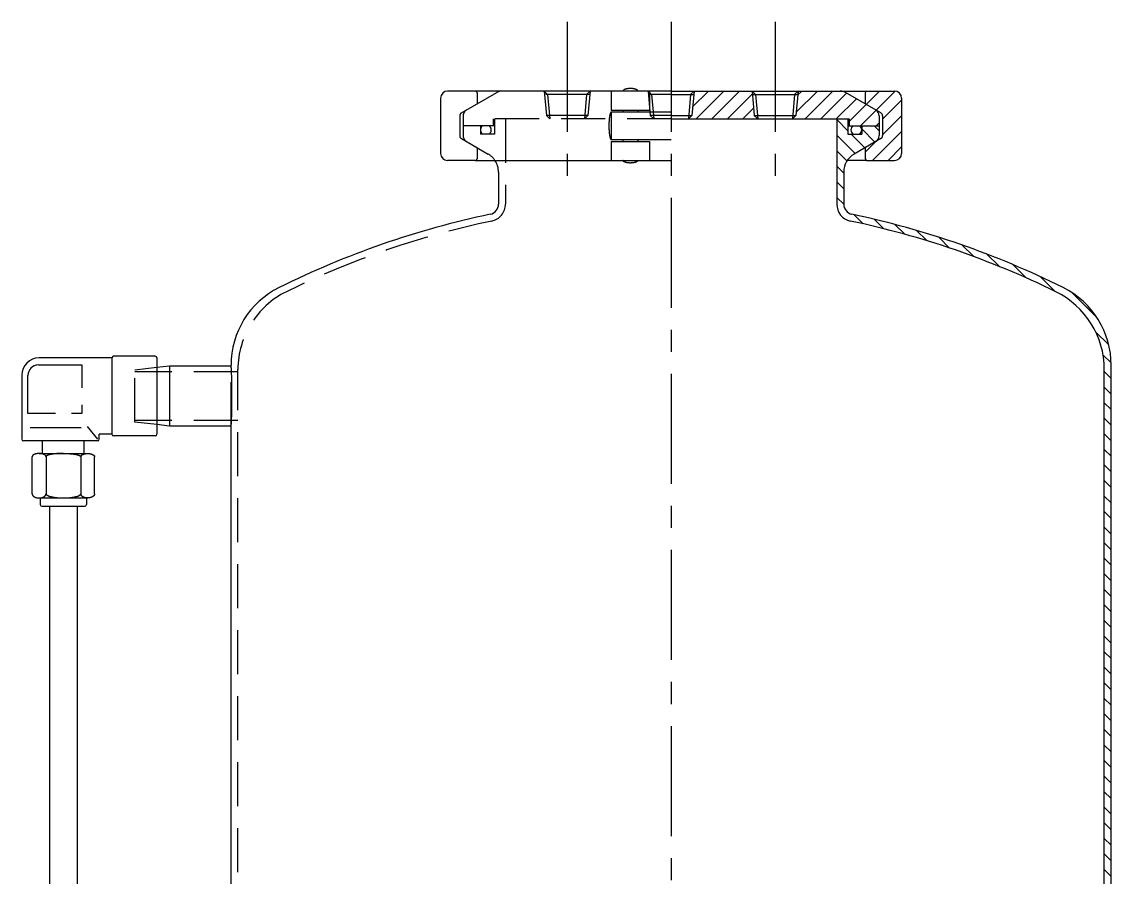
# Model space of a CAD drawing. Extents: x -205 to 175, y -774 to 175.
# Drawn here: x -187.4 to 127, y -526.8 to -280 of the extents above; entities that cross this region are included whole.
import ezdxf

# ---------------------------------------------------------------- set-up
doc = ezdxf.new("R2010")
doc.units = 0
doc.linetypes.add('CENTER', pattern=[50.8, 31.75, -6.35, 6.35, -6.35])
doc.linetypes.add('DASHED', pattern=[19.05, 12.7, -6.35])
doc.layers.get('0').update_dxf_attribs({"linetype": 'CONTINUOUS'})
doc.layers.add('CENTER', color=1, linetype='CENTER')

# ---------------------------------------------------------------- blocks, each defined once
blk = doc.blocks.new('*X1')
at = {"color": 0, "linetype": 'CONTINUOUS'}
for p, q in [((51, -311.42), (47.8, -308.22)), ((58.78, -314.71), (55, -310.93)), ((60, -311.44), (58.56, -310)), ((53.08, -317.99), (47.8, -312.71)), ((55.93, -316.35), (51.98, -312.4)), ((50.74, -320.14), (47.8, -317.2)), ((49.8, -323.69), (47.8, -321.69)), ((49.8, -328.18), (47.8, -326.18)), ((49.8, -332.67), (47.8, -330.67)), ((55.42, -338.29), (52.8, -335.67)), ((61.31, -339.69), (58.59, -336.97)), ((67.41, -341.3), (64.58, -338.47)), ((73.75, -343.15), (70.78, -340.18)), ((80.37, -345.28), (77.24, -342.15)), ((87.31, -347.73), (83.99, -344.41)), ((94.63, -350.56), (91.08, -347.01)), ((102.44, -353.88), (98.6, -350.04)), ((110.87, -357.82), (106.64, -353.59)), ((122.87, -365.33), (115.76, -358.22)), ((126.31, -373.26), (122.51, -369.46)), ((126.99, -378.43), (124.63, -376.07)), ((127, -382.93), (125, -380.93)), ((127, -387.42), (125, -385.42)), ((127, -391.91), (125, -389.91)), ((127, -396.4), (125, -394.4)), ((127, -400.89), (125, -398.89)), ((127, -405.38), (125, -403.38)), ((127, -409.87), (125, -407.87)), ((127, -414.36), (125, -412.36)), ((127, -418.85), (125, -416.85)), ((127, -423.34), (125, -421.34)), ((127, -427.83), (125, -425.83)), ((127, -432.32), (125, -430.32)), ((127, -436.81), (125, -434.81)), ((127, -441.3), (125, -439.3)), ((127, -445.79), (125, -443.79)), ((127, -450.28), (125, -448.28)), ((127, -454.77), (125, -452.77)), ((127, -459.26), (125, -457.26)), ((127, -463.75), (125, -461.75)), ((127, -468.24), (125, -466.24)), ((127, -472.73), (125, -470.73)), ((127, -477.22), (125, -475.22)), ((127, -481.71), (125, -479.71)), ((127, -486.2), (125, -484.2)), ((127, -490.69), (125, -488.69)), ((127, -495.18), (125, -493.18)), ((127, -499.67), (125, -497.67)), ((127, -504.16), (125, -502.16)), ((127, -508.65), (125, -506.65)), ((127, -513.14), (125, -511.14)), ((127, -517.63), (125, -515.63)), ((127, -522.12), (125, -520.12)), ((127, -526.61), (125, -524.61)), ((127, -531.1), (125, -529.1)), ((127, -535.59), (125, -533.59)), ((127, -540.08), (125, -538.08)), ((127, -544.57), (125, -542.57)), ((127, -549.06), (125, -547.06)), ((127, -553.55), (125, -551.55)), ((127, -558.04), (125, -556.04)), ((127, -562.53), (125, -560.53)), ((127, -567.02), (125, -565.02)), ((127, -571.51), (125, -569.51)), ((127, -576.01), (125, -574.01)), ((127, -580.5), (125, -578.5)), ((126.97, -584.96), (125, -582.98)), ((126.46, -588.94), (124.59, -587.07)), ((125.46, -592.43), (123.66, -590.63)), ((124.07, -595.53), (122.33, -593.79)), ((122.36, -598.3), (120.67, -596.62)), ((120.34, -600.78), (118.71, -599.14)), ((115.45, -604.87), (113.91, -603.33)), ((118.04, -602.97), (116.45, -601.38)), ((109.55, -607.95), (108.05, -606.45)), ((112.56, -606.47), (111.07, -604.97)), ((103.43, -610.8), (101.91, -609.29)), ((106.5, -609.39), (105, -607.88)), ((97.16, -613.52), (95.63, -611.99)), ((100.31, -612.18), (98.79, -610.65)), ((87.5, -617.33), (85.94, -615.77)), ((90.76, -616.1), (89.21, -614.54)), ((93.98, -614.83), (92.44, -613.28)), ((77.5, -620.79), (75.9, -619.2)), ((80.87, -619.68), (79.29, -618.09)), ((84.21, -618.52), (82.63, -616.95)), ((67.13, -623.9), (65.5, -622.27)), ((70.63, -622.9), (69.01, -621.29)), ((74.08, -621.87), (72.48, -620.26)), ((56.37, -626.61), (54.7, -624.94)), ((60, -625.75), (58.35, -624.1)), ((63.59, -624.85), (61.95, -623.2)), ((37.49, -630.18), (35.74, -628.43)), ((41.37, -629.57), (39.64, -627.84)), ((45.19, -628.9), (43.48, -627.19)), ((48.97, -628.19), (47.27, -626.49)), ((52.69, -627.42), (51.01, -625.74)), ((12.99, -632.62), (11.16, -630.79)), ((17.23, -632.37), (15.39, -630.53)), ((21.4, -632.05), (19.58, -630.23)), ((25.51, -631.67), (23.71, -629.87)), ((29.56, -631.23), (27.78, -629.45)), ((33.55, -630.73), (31.79, -628.97)), ((9.49, -633.61), (8.27, -632.39)), ((8.65, -637.26), (7, -635.61)), ((8.65, -641.75), (7, -640.1)), ((8.65, -646.24), (7, -644.59)), ((8.65, -650.73), (7, -649.08)), ((8.25, -654.82), (7, -653.57)), ((7.79, -658.85), (7, -658.06))]:
    blk.add_line(p, q, dxfattribs=at)
blk = doc.blocks.new('*X4')
at = {"color": 0, "linetype": 'CONTINUOUS'}
for p, q in [((6.22, -304.55), (10.77, -300)), ((7.26, -308), (15.26, -300)), ((11.75, -308), (19.75, -300)), ((16.24, -308), (23.45, -300.79)), ((36.08, -306.12), (42.2, -300)), ((36.52, -301.19), (37.71, -300)), ((38.69, -308), (46.69, -300)), ((43.18, -308), (50.6, -300.57)), ((56.3, -303.86), (60.16, -300)), ((59.14, -305.51), (64.64, -300.01)), ((20.73, -308), (23.81, -304.91)), ((47.67, -308), (53.45, -302.22)), ((51.35, -308.81), (56.3, -303.86)), ((61, -308.14), (66.5, -302.64)), ((54.65, -310), (59.14, -305.51)), ((61, -312.63), (66.5, -307.13)), ((59.14, -310), (60, -309.14)), ((58.12, -320), (66.5, -311.62)), ((56, -317.63), (59.12, -314.51)), ((62.61, -320), (66.5, -316.11))]:
    blk.add_line(p, q, dxfattribs=at)

msp = doc.modelspace()

# ---------------------------------------------------------------- linework, layer by layer
at = {"color": 7, "linetype": 'CONTINUOUS'}
for p, q in [((0, -300), (-64.5, -300)), ((-17.25, -300), (-17.25, -305.5)), ((-6.25, -300), (-6.25, -305.5)), ((0, -300), (64.5, -300)), ((0, -301), (6.54, -301)), ((5.63, -301), (5, -308)), ((6.63, -300), (5.63, -301)), ((6.63, -300), (6, -307)), ((23.37, -300), (24.37, -301)), ((23.37, -300), (24, -307)), ((23.46, -301), (36.54, -301)), ((24.37, -301), (25, -308)), ((35.63, -301), (35, -308)), ((36.63, -300), (35.63, -301)), ((36.63, -300), (36, -307)), ((60.5, -306.29), (50.3, -300.4)), ((56, -300.5), (56, -303.69)), ((-66.5, -302), (-66.5, -318)), ((66.5, -302), (66.5, -318)), ((-17.25, -305.5), (-6.25, -305.5)), ((-17.25, -306), (-17.25, -314)), ((-17.25, -306), (0, -306)), ((-13.89, -305.5), (-13.89, -306)), ((-9.61, -305.5), (-9.61, -306)), ((0, -307), (6, -307)), ((0, -308), (51.35, -308)), ((6, -307), (5, -308)), ((24, -307), (25, -308)), ((24, -307), (36, -307)), ((36, -307), (35, -308)), ((47.8, -308), (47.8, -332.6)), ((51, -308), (51, -312.4)), ((51.35, -308), (51.35, -310)), ((60, -307.15), (60, -312.85)), ((61, -307.15), (61, -312.85)), ((51, -310), (60, -310)), ((55, -310), (55, -312.4)), ((-17.25, -314), (0, -314)), ((-13.89, -314), (-13.89, -314.5)), ((-9.61, -314), (-9.61, -314.5)), ((51, -312.4), (55, -312.4)), ((60.5, -313.71), (52.8, -318.16)), ((-17.25, -314.5), (-17.25, -320)), ((-17.25, -314.5), (-6.25, -314.5)), ((-6.25, -314.5), (-6.25, -320)), ((56, -316.31), (56, -319.5)), ((-56.5, -320), (-64.5, -320)), ((-56.5, -320), (-50.82, -320)), ((-50.82, -320), (0, -320)), ((56.5, -320), (50.82, -320)), ((56.5, -320), (64.5, -320)), ((-49.8, -323.35), (-49.8, -332.6)), ((49.8, -323.35), (49.8, -332.6)), ((-161.37, -377), (-182.37, -377)), ((-161.37, -377), (-161.37, -399)), ((-148.87, -376.5), (-160.87, -376.5)), ((-148.37, -377), (-148.37, -399)), ((-182.6, -379.03), (-170.06, -379.03)), ((-170.06, -379.03), (-170.06, -385.6)), ((-144.72, -379.35), (-148.37, -379.77)), ((-144.72, -379.35), (-144.72, -396.65)), ((-127, -379.35), (-144.72, -379.35)), ((-127, -379.35), (-127, -379.09)), ((-127, -379.35), (-127, -379.09)), ((125, -553.6), (125, -380.33)), ((127, -553.6), (127, -379.09)), ((-187.37, -382), (-187.37, -400.46)), ((-185.6, -393.07), (-185.6, -382.03)), ((-170.06, -390.53), (-170.06, -393.07)), ((-177.68, -393.07), (-185.6, -393.07)), ((-170.06, -393.07), (-173.05, -393.07)), ((-184.92, -397.11), (-170.27, -397.11)), ((-168.47, -396.77), (-165.52, -400.46)), ((-165.02, -400.46), (-165.02, -399)), ((-161.37, -399), (-165.02, -399)), ((-144.72, -396.65), (-148.37, -396.23)), ((-127, -396.65), (-144.72, -396.65)), ((-127, -556.71), (-127, -396.65)), ((-165.52, -400.96), (-186.87, -400.96)), ((-181.39, -404.57), (-181.39, -400.96)), ((-169.36, -404.57), (-169.36, -400.96)), ((-148.87, -399.5), (-160.87, -399.5)), ((-184.37, -416.19), (-184.37, -405.5)), ((-182.38, -404.57), (-168.37, -404.57)), ((-180.38, -405.5), (-180.38, -416.48)), ((-170.37, -405.5), (-170.37, -416.48)), ((-166.37, -416.19), (-166.37, -405.5)), ((-182.38, -417.4), (-168.37, -417.4)), ((-182.04, -417.4), (-182.04, -419.3)), ((-168.71, -417.4), (-168.71, -419.3)), ((-181.54, -419.8), (-169.21, -419.8)), ((-179.37, -419.8), (-179.37, -646.2)), ((-171.37, -419.8), (-171.37, -646.2))]:
    msp.add_line(p, q, dxfattribs=at)
at = {"color": 3, "linetype": 'DASHED'}
for p, q in [((-60.5, -306.29), (-50.3, -300.4)), ((-56, -300.5), (-56, -303.69)), ((-36.63, -300), (-35.63, -301)), ((-36.63, -300), (-36, -307)), ((-23.46, -301), (-36.54, -301)), ((-35.63, -301), (-35, -308)), ((-24.37, -301), (-25, -308)), ((-23.37, -300), (-24.37, -301)), ((-23.37, -300), (-24, -307)), ((-6.63, -300), (-6, -307)), ((-6.63, -300), (-5.63, -301)), ((0, -301), (-6.54, -301)), ((-5.63, -301), (-5, -308)), ((-61, -307.15), (-61, -312.85)), ((-60, -307.15), (-60, -312.85)), ((-51.35, -308), (-51.35, -310)), ((0, -308), (-51.35, -308)), ((-51, -308), (-51, -312.4)), ((-47.8, -308), (-47.8, -332.6)), ((-36, -307), (-35, -308)), ((-24, -307), (-36, -307)), ((-24, -307), (-25, -308)), ((-6, -307), (-5, -308)), ((0, -307), (-6, -307)), ((-51, -310), (-60, -310)), ((-55, -310), (-55, -312.4)), ((-60.5, -313.71), (-52.8, -318.16)), ((-51, -312.4), (-55, -312.4)), ((-56, -316.31), (-56, -319.5)), ((-148.37, -379.77), (-154.72, -380.5)), ((-127, -396.65), (-127, -379.35)), ((-125, -582.56), (-125, -380.33)), ((-154.72, -395.5), (-154.72, -380.5)), ((-148.37, -381), (-154.72, -381)), ((-125, -381), (-148.37, -381)), ((-148.37, -395), (-154.72, -395)), ((-148.37, -396.23), (-154.72, -395.5)), ((-125, -395), (-148.37, -395))]:
    msp.add_line(p, q, dxfattribs=at)
at = {"color": 7, "linetype": 'CONTINUOUS'}
for points in [[(-9.61, -300, 0), (-9.61, -299.98, 0), (-9.61, -299.96, 0), (-9.62, -299.94, 0), (-9.62, -299.93, 0), (-9.63, -299.91, 0), (-9.64, -299.89, 0), (-9.64, -299.87, 0), (-9.65, -299.85, 0), (-9.66, -299.84, 0), (-9.68, -299.82, 0), (-9.69, -299.8, 0), (-9.7, -299.78, 0), (-9.72, -299.77, 0), (-9.74, -299.75, 0), (-9.76, -299.73, 0), (-9.78, -299.71, 0), (-9.8, -299.7, 0), (-9.82, -299.68, 0), (-9.84, -299.66, 0), (-9.86, -299.65, 0), (-9.89, -299.63, 0), (-9.92, -299.62, 0), (-9.94, -299.6, 0), (-9.97, -299.58, 0), (-10, -299.57, 0), (-10.03, -299.56, 0), (-10.06, -299.54, 0), (-10.1, -299.53, 0), (-10.13, -299.51, 0), (-10.17, -299.5, 0), (-10.2, -299.49, 0), (-10.24, -299.47, 0), (-10.28, -299.46, 0), (-10.31, -299.45, 0), (-10.35, -299.44, 0), (-10.39, -299.42, 0), (-10.43, -299.41, 0), (-10.48, -299.4, 0), (-10.52, -299.39, 0), (-10.56, -299.38, 0), (-10.61, -299.37, 0), (-10.65, -299.36, 0), (-10.7, -299.35, 0), (-10.74, -299.34, 0), (-10.79, -299.33, 0), (-10.84, -299.32, 0), (-10.88, -299.32, 0), (-10.93, -299.31, 0), (-10.98, -299.3, 0), (-11.03, -299.3, 0), (-11.08, -299.29, 0), (-11.13, -299.29, 0), (-11.18, -299.28, 0), (-11.23, -299.28, 0), (-11.28, -299.27, 0), (-11.33, -299.27, 0), (-11.38, -299.26, 0), (-11.44, -299.26, 0), (-11.49, -299.26, 0), (-11.54, -299.26, 0), (-11.59, -299.25, 0), (-11.65, -299.25, 0), (-11.7, -299.25, 0), (-11.75, -299.25, 0), (-11.8, -299.25, 0), (-11.85, -299.25, 0), (-11.91, -299.25, 0), (-11.96, -299.26, 0), (-12.01, -299.26, 0), (-12.06, -299.26, 0), (-12.12, -299.26, 0), (-12.17, -299.27, 0), (-12.22, -299.27, 0), (-12.27, -299.28, 0), (-12.32, -299.28, 0), (-12.37, -299.29, 0), (-12.42, -299.29, 0), (-12.47, -299.3, 0), (-12.52, -299.3, 0), (-12.57, -299.31, 0), (-12.62, -299.32, 0), (-12.66, -299.32, 0), (-12.71, -299.33, 0), (-12.76, -299.34, 0), (-12.8, -299.35, 0), (-12.85, -299.36, 0), (-12.89, -299.37, 0), (-12.94, -299.38, 0), (-12.98, -299.39, 0), (-13.02, -299.4, 0), (-13.07, -299.41, 0), (-13.11, -299.42, 0), (-13.15, -299.44, 0), (-13.19, -299.45, 0), (-13.22, -299.46, 0), (-13.26, -299.47, 0), (-13.3, -299.49, 0), (-13.33, -299.5, 0), (-13.37, -299.51, 0), (-13.4, -299.53, 0), (-13.44, -299.54, 0), (-13.47, -299.56, 0), (-13.5, -299.57, 0), (-13.53, -299.58, 0), (-13.56, -299.6, 0), (-13.58, -299.62, 0), (-13.61, -299.63, 0), (-13.64, -299.65, 0), (-13.66, -299.66, 0), (-13.68, -299.68, 0), (-13.7, -299.7, 0), (-13.72, -299.71, 0), (-13.74, -299.73, 0), (-13.76, -299.75, 0), (-13.78, -299.77, 0), (-13.8, -299.78, 0), (-13.81, -299.8, 0), (-13.82, -299.82, 0), (-13.84, -299.84, 0), (-13.85, -299.85, 0), (-13.86, -299.87, 0), (-13.86, -299.89, 0), (-13.87, -299.91, 0), (-13.88, -299.93, 0), (-13.88, -299.94, 0), (-13.89, -299.96, 0), (-13.89, -299.98, 0), (-13.89, -300, 0)], [(-17.25, -306, 0), (-17.27, -306, 0), (-17.28, -306, 0), (-17.3, -306.01, 0), (-17.32, -306.02, 0), (-17.34, -306.03, 0), (-17.35, -306.04, 0), (-17.37, -306.06, 0), (-17.39, -306.08, 0), (-17.4, -306.1, 0), (-17.42, -306.12, 0), (-17.44, -306.14, 0), (-17.45, -306.17, 0), (-17.47, -306.2, 0), (-17.49, -306.23, 0), (-17.5, -306.27, 0), (-17.52, -306.3, 0), (-17.53, -306.34, 0), (-17.55, -306.38, 0), (-17.57, -306.43, 0), (-17.58, -306.47, 0), (-17.6, -306.52, 0), (-17.61, -306.57, 0), (-17.62, -306.62, 0), (-17.64, -306.67, 0), (-17.65, -306.73, 0), (-17.67, -306.79, 0), (-17.68, -306.85, 0), (-17.69, -306.91, 0), (-17.71, -306.97, 0), (-17.72, -307.04, 0), (-17.73, -307.1, 0), (-17.75, -307.17, 0), (-17.76, -307.24, 0), (-17.77, -307.31, 0), (-17.78, -307.39, 0), (-17.79, -307.46, 0), (-17.8, -307.54, 0), (-17.81, -307.62, 0), (-17.82, -307.7, 0), (-17.83, -307.78, 0), (-17.84, -307.86, 0), (-17.85, -307.94, 0), (-17.86, -308.03, 0), (-17.87, -308.11, 0), (-17.88, -308.2, 0), (-17.88, -308.29, 0), (-17.89, -308.38, 0), (-17.9, -308.47, 0), (-17.9, -308.56, 0), (-17.91, -308.65, 0), (-17.92, -308.75, 0), (-17.92, -308.84, 0), (-17.93, -308.93, 0), (-17.93, -309.03, 0), (-17.93, -309.12, 0), (-17.94, -309.22, 0), (-17.94, -309.32, 0), (-17.94, -309.41, 0), (-17.95, -309.51, 0), (-17.95, -309.61, 0), (-17.95, -309.71, 0), (-17.95, -309.8, 0), (-17.95, -309.9, 0), (-17.95, -310, 0), (-17.95, -310.1, 0), (-17.95, -310.2, 0), (-17.95, -310.29, 0), (-17.95, -310.39, 0), (-17.95, -310.49, 0), (-17.94, -310.59, 0), (-17.94, -310.68, 0), (-17.94, -310.78, 0), (-17.93, -310.88, 0), (-17.93, -310.97, 0), (-17.93, -311.07, 0), (-17.92, -311.16, 0), (-17.92, -311.25, 0), (-17.91, -311.35, 0), (-17.9, -311.44, 0), (-17.9, -311.53, 0), (-17.89, -311.62, 0), (-17.88, -311.71, 0), (-17.88, -311.8, 0), (-17.87, -311.89, 0), (-17.86, -311.97, 0), (-17.85, -312.06, 0), (-17.84, -312.14, 0), (-17.83, -312.22, 0), (-17.82, -312.3, 0), (-17.81, -312.38, 0), (-17.8, -312.46, 0), (-17.79, -312.54, 0), (-17.78, -312.61, 0), (-17.77, -312.69, 0), (-17.76, -312.76, 0), (-17.75, -312.83, 0), (-17.73, -312.9, 0), (-17.72, -312.96, 0), (-17.71, -313.03, 0), (-17.69, -313.09, 0), (-17.68, -313.15, 0), (-17.67, -313.21, 0), (-17.65, -313.27, 0), (-17.64, -313.33, 0), (-17.62, -313.38, 0), (-17.61, -313.43, 0), (-17.6, -313.48, 0), (-17.58, -313.53, 0), (-17.57, -313.57, 0), (-17.55, -313.62, 0), (-17.53, -313.66, 0), (-17.52, -313.7, 0), (-17.5, -313.73, 0), (-17.49, -313.77, 0), (-17.47, -313.8, 0), (-17.45, -313.83, 0), (-17.44, -313.86, 0), (-17.42, -313.88, 0), (-17.4, -313.9, 0), (-17.39, -313.92, 0), (-17.37, -313.94, 0), (-17.35, -313.96, 0), (-17.34, -313.97, 0), (-17.32, -313.98, 0), (-17.3, -313.99, 0), (-17.28, -314, 0), (-17.27, -314, 0), (-17.25, -314, 0)], [(-9.61, -320, 0), (-9.61, -320.02, 0), (-9.61, -320.04, 0), (-9.62, -320.06, 0), (-9.62, -320.07, 0), (-9.63, -320.09, 0), (-9.64, -320.11, 0), (-9.64, -320.13, 0), (-9.65, -320.15, 0), (-9.66, -320.16, 0), (-9.68, -320.18, 0), (-9.69, -320.2, 0), (-9.7, -320.22, 0), (-9.72, -320.23, 0), (-9.74, -320.25, 0), (-9.76, -320.27, 0), (-9.78, -320.29, 0), (-9.8, -320.3, 0), (-9.82, -320.32, 0), (-9.84, -320.34, 0), (-9.86, -320.35, 0), (-9.89, -320.37, 0), (-9.92, -320.38, 0), (-9.94, -320.4, 0), (-9.97, -320.42, 0), (-10, -320.43, 0), (-10.03, -320.44, 0), (-10.06, -320.46, 0), (-10.1, -320.47, 0), (-10.13, -320.49, 0), (-10.17, -320.5, 0), (-10.2, -320.51, 0), (-10.24, -320.53, 0), (-10.28, -320.54, 0), (-10.31, -320.55, 0), (-10.35, -320.56, 0), (-10.39, -320.58, 0), (-10.43, -320.59, 0), (-10.48, -320.6, 0), (-10.52, -320.61, 0), (-10.56, -320.62, 0), (-10.61, -320.63, 0), (-10.65, -320.64, 0), (-10.7, -320.65, 0), (-10.74, -320.66, 0), (-10.79, -320.67, 0), (-10.84, -320.68, 0), (-10.88, -320.68, 0), (-10.93, -320.69, 0), (-10.98, -320.7, 0), (-11.03, -320.7, 0), (-11.08, -320.71, 0), (-11.13, -320.71, 0), (-11.18, -320.72, 0), (-11.23, -320.72, 0), (-11.28, -320.73, 0), (-11.33, -320.73, 0), (-11.38, -320.74, 0), (-11.44, -320.74, 0), (-11.49, -320.74, 0), (-11.54, -320.74, 0), (-11.59, -320.75, 0), (-11.65, -320.75, 0), (-11.7, -320.75, 0), (-11.75, -320.75, 0), (-11.8, -320.75, 0), (-11.85, -320.75, 0), (-11.91, -320.75, 0), (-11.96, -320.74, 0), (-12.01, -320.74, 0), (-12.06, -320.74, 0), (-12.12, -320.74, 0), (-12.17, -320.73, 0), (-12.22, -320.73, 0), (-12.27, -320.72, 0), (-12.32, -320.72, 0), (-12.37, -320.71, 0), (-12.42, -320.71, 0), (-12.47, -320.7, 0), (-12.52, -320.7, 0), (-12.57, -320.69, 0), (-12.62, -320.68, 0), (-12.66, -320.68, 0), (-12.71, -320.67, 0), (-12.76, -320.66, 0), (-12.8, -320.65, 0), (-12.85, -320.64, 0), (-12.89, -320.63, 0), (-12.94, -320.62, 0), (-12.98, -320.61, 0), (-13.02, -320.6, 0), (-13.07, -320.59, 0), (-13.11, -320.58, 0), (-13.15, -320.56, 0), (-13.19, -320.55, 0), (-13.22, -320.54, 0), (-13.26, -320.53, 0), (-13.3, -320.51, 0), (-13.33, -320.5, 0), (-13.37, -320.49, 0), (-13.4, -320.47, 0), (-13.44, -320.46, 0), (-13.47, -320.44, 0), (-13.5, -320.43, 0), (-13.53, -320.42, 0), (-13.56, -320.4, 0), (-13.58, -320.38, 0), (-13.61, -320.37, 0), (-13.64, -320.35, 0), (-13.66, -320.34, 0), (-13.68, -320.32, 0), (-13.7, -320.3, 0), (-13.72, -320.29, 0), (-13.74, -320.27, 0), (-13.76, -320.25, 0), (-13.78, -320.23, 0), (-13.8, -320.22, 0), (-13.81, -320.2, 0), (-13.82, -320.18, 0), (-13.84, -320.16, 0), (-13.85, -320.15, 0), (-13.86, -320.13, 0), (-13.86, -320.11, 0), (-13.87, -320.09, 0), (-13.88, -320.07, 0), (-13.88, -320.06, 0), (-13.89, -320.04, 0), (-13.89, -320.02, 0), (-13.89, -320, 0)], [(-127, -396.65, 0), (-126.99, -396.65, 0), (-126.99, -396.64, 0), (-126.98, -396.63, 0), (-126.97, -396.61, 0), (-126.97, -396.58, 0), (-126.96, -396.56, 0), (-126.95, -396.52, 0), (-126.95, -396.48, 0), (-126.94, -396.44, 0), (-126.93, -396.39, 0), (-126.93, -396.34, 0), (-126.92, -396.28, 0), (-126.91, -396.21, 0), (-126.91, -396.14, 0), (-126.9, -396.07, 0), (-126.89, -395.99, 0), (-126.89, -395.91, 0), (-126.88, -395.82, 0), (-126.88, -395.73, 0), (-126.87, -395.63, 0), (-126.86, -395.53, 0), (-126.86, -395.42, 0), (-126.85, -395.31, 0), (-126.85, -395.19, 0), (-126.84, -395.07, 0), (-126.84, -394.95, 0), (-126.83, -394.82, 0), (-126.83, -394.69, 0), (-126.82, -394.55, 0), (-126.81, -394.41, 0), (-126.81, -394.26, 0), (-126.81, -394.12, 0), (-126.8, -393.96, 0), (-126.8, -393.81, 0), (-126.79, -393.65, 0), (-126.79, -393.49, 0), (-126.78, -393.32, 0), (-126.78, -393.15, 0), (-126.78, -392.98, 0), (-126.77, -392.81, 0), (-126.77, -392.63, 0), (-126.76, -392.45, 0), (-126.76, -392.26, 0), (-126.76, -392.08, 0), (-126.75, -391.89, 0), (-126.75, -391.7, 0), (-126.75, -391.5, 0), (-126.75, -391.31, 0), (-126.74, -391.11, 0), (-126.74, -390.91, 0), (-126.74, -390.71, 0), (-126.74, -390.51, 0), (-126.73, -390.31, 0), (-126.73, -390.1, 0), (-126.73, -389.89, 0), (-126.73, -389.69, 0), (-126.73, -389.48, 0), (-126.73, -389.27, 0), (-126.73, -389.06, 0), (-126.73, -388.85, 0), (-126.72, -388.64, 0), (-126.72, -388.42, 0), (-126.72, -388.21, 0), (-126.72, -388, 0), (-126.72, -387.79, 0), (-126.72, -387.58, 0), (-126.72, -387.36, 0), (-126.73, -387.15, 0), (-126.73, -386.94, 0), (-126.73, -386.73, 0), (-126.73, -386.52, 0), (-126.73, -386.31, 0), (-126.73, -386.11, 0), (-126.73, -385.9, 0), (-126.73, -385.69, 0), (-126.74, -385.49, 0), (-126.74, -385.29, 0), (-126.74, -385.09, 0), (-126.74, -384.89, 0), (-126.75, -384.69, 0), (-126.75, -384.5, 0), (-126.75, -384.3, 0), (-126.75, -384.11, 0), (-126.76, -383.92, 0), (-126.76, -383.74, 0), (-126.76, -383.55, 0), (-126.77, -383.37, 0), (-126.77, -383.19, 0), (-126.78, -383.02, 0), (-126.78, -382.85, 0), (-126.78, -382.68, 0), (-126.79, -382.51, 0), (-126.79, -382.35, 0), (-126.8, -382.19, 0), (-126.8, -382.04, 0), (-126.81, -381.88, 0), (-126.81, -381.74, 0), (-126.81, -381.59, 0), (-126.82, -381.45, 0), (-126.83, -381.31, 0), (-126.83, -381.18, 0), (-126.84, -381.05, 0), (-126.84, -380.93, 0), (-126.85, -380.81, 0), (-126.85, -380.69, 0), (-126.86, -380.58, 0), (-126.86, -380.47, 0), (-126.87, -380.37, 0), (-126.88, -380.27, 0), (-126.88, -380.18, 0), (-126.89, -380.09, 0), (-126.89, -380.01, 0), (-126.9, -379.93, 0), (-126.91, -379.86, 0), (-126.91, -379.79, 0), (-126.92, -379.72, 0), (-126.93, -379.66, 0), (-126.93, -379.61, 0), (-126.94, -379.56, 0), (-126.95, -379.52, 0), (-126.95, -379.48, 0), (-126.96, -379.44, 0), (-126.97, -379.42, 0), (-126.97, -379.39, 0), (-126.98, -379.37, 0), (-126.99, -379.36, 0), (-126.99, -379.35, 0), (-127, -379.35, 0)], [(-180.38, -405.5, 0), (-180.38, -405.48, 0), (-180.38, -405.46, 0), (-180.38, -405.44, 0), (-180.39, -405.41, 0), (-180.4, -405.39, 0), (-180.4, -405.37, 0), (-180.41, -405.34, 0), (-180.42, -405.32, 0), (-180.43, -405.3, 0), (-180.44, -405.28, 0), (-180.45, -405.25, 0), (-180.47, -405.23, 0), (-180.48, -405.21, 0), (-180.5, -405.19, 0), (-180.51, -405.17, 0), (-180.53, -405.15, 0), (-180.55, -405.12, 0), (-180.57, -405.1, 0), (-180.59, -405.08, 0), (-180.62, -405.06, 0), (-180.64, -405.04, 0), (-180.66, -405.02, 0), (-180.69, -405, 0), (-180.72, -404.98, 0), (-180.74, -404.96, 0), (-180.77, -404.95, 0), (-180.8, -404.93, 0), (-180.83, -404.91, 0), (-180.87, -404.89, 0), (-180.9, -404.88, 0), (-180.93, -404.86, 0), (-180.97, -404.84, 0), (-181, -404.83, 0), (-181.04, -404.81, 0), (-181.07, -404.8, 0), (-181.11, -404.78, 0), (-181.15, -404.77, 0), (-181.19, -404.75, 0), (-181.23, -404.74, 0), (-181.27, -404.73, 0), (-181.31, -404.71, 0), (-181.35, -404.7, 0), (-181.39, -404.69, 0), (-181.44, -404.68, 0), (-181.48, -404.67, 0), (-181.52, -404.66, 0), (-181.57, -404.65, 0), (-181.61, -404.64, 0), (-181.66, -404.63, 0), (-181.7, -404.62, 0), (-181.75, -404.62, 0), (-181.8, -404.61, 0), (-181.84, -404.6, 0), (-181.89, -404.6, 0), (-181.94, -404.59, 0), (-181.99, -404.59, 0), (-182.04, -404.58, 0), (-182.08, -404.58, 0), (-182.13, -404.58, 0), (-182.18, -404.57, 0), (-182.23, -404.57, 0), (-182.28, -404.57, 0), (-182.33, -404.57, 0), (-182.38, -404.57, 0), (-182.43, -404.57, 0), (-182.47, -404.57, 0), (-182.52, -404.57, 0), (-182.57, -404.57, 0), (-182.62, -404.58, 0), (-182.67, -404.58, 0), (-182.72, -404.58, 0), (-182.77, -404.59, 0), (-182.81, -404.59, 0), (-182.86, -404.6, 0), (-182.91, -404.6, 0), (-182.96, -404.61, 0), (-183, -404.62, 0), (-183.05, -404.62, 0), (-183.1, -404.63, 0), (-183.14, -404.64, 0), (-183.19, -404.65, 0), (-183.23, -404.66, 0), (-183.28, -404.67, 0), (-183.32, -404.68, 0), (-183.36, -404.69, 0), (-183.4, -404.7, 0), (-183.45, -404.71, 0), (-183.49, -404.73, 0), (-183.53, -404.74, 0), (-183.57, -404.75, 0), (-183.61, -404.77, 0), (-183.64, -404.78, 0), (-183.68, -404.8, 0), (-183.72, -404.81, 0), (-183.75, -404.83, 0), (-183.79, -404.84, 0), (-183.82, -404.86, 0), (-183.86, -404.88, 0), (-183.89, -404.89, 0), (-183.92, -404.91, 0), (-183.95, -404.93, 0), (-183.98, -404.95, 0), (-184.01, -404.96, 0), (-184.04, -404.98, 0), (-184.06, -405, 0), (-184.09, -405.02, 0), (-184.12, -405.04, 0), (-184.14, -405.06, 0), (-184.16, -405.08, 0), (-184.18, -405.1, 0), (-184.2, -405.12, 0), (-184.22, -405.15, 0), (-184.24, -405.17, 0), (-184.26, -405.19, 0), (-184.27, -405.21, 0), (-184.29, -405.23, 0), (-184.3, -405.25, 0), (-184.31, -405.28, 0), (-184.33, -405.3, 0), (-184.34, -405.32, 0), (-184.34, -405.34, 0), (-184.35, -405.37, 0), (-184.36, -405.39, 0), (-184.37, -405.41, 0), (-184.37, -405.44, 0), (-184.37, -405.46, 0), (-184.37, -405.48, 0), (-184.37, -405.5, 0)], [(-175.37, -404.55, 0), (-175.44, -404.55, 0), (-175.5, -404.55, 0), (-175.56, -404.55, 0), (-175.62, -404.55, 0), (-175.68, -404.55, 0), (-175.74, -404.55, 0), (-175.8, -404.55, 0), (-175.86, -404.56, 0), (-175.92, -404.56, 0), (-175.98, -404.56, 0), (-176.04, -404.56, 0), (-176.1, -404.56, 0), (-176.16, -404.56, 0), (-176.22, -404.56, 0), (-176.28, -404.56, 0), (-176.34, -404.57, 0), (-176.4, -404.57, 0), (-176.46, -404.57, 0), (-176.52, -404.57, 0), (-176.58, -404.57, 0), (-176.64, -404.58, 0), (-176.7, -404.58, 0), (-176.76, -404.58, 0), (-176.81, -404.59, 0), (-176.87, -404.59, 0), (-176.93, -404.59, 0), (-176.99, -404.6, 0), (-177.05, -404.6, 0), (-177.1, -404.6, 0), (-177.16, -404.61, 0), (-177.22, -404.61, 0), (-177.28, -404.62, 0), (-177.33, -404.62, 0), (-177.39, -404.62, 0), (-177.44, -404.63, 0), (-177.5, -404.63, 0), (-177.56, -404.64, 0), (-177.61, -404.64, 0), (-177.67, -404.65, 0), (-177.72, -404.65, 0), (-177.77, -404.66, 0), (-177.83, -404.67, 0), (-177.88, -404.67, 0), (-177.93, -404.68, 0), (-177.99, -404.68, 0), (-178.04, -404.69, 0), (-178.09, -404.7, 0), (-178.14, -404.7, 0), (-178.19, -404.71, 0), (-178.24, -404.71, 0), (-178.29, -404.72, 0), (-178.34, -404.73, 0), (-178.39, -404.74, 0), (-178.44, -404.74, 0), (-178.49, -404.75, 0), (-178.54, -404.76, 0), (-178.59, -404.76, 0), (-178.63, -404.77, 0), (-178.68, -404.78, 0), (-178.72, -404.79, 0), (-178.77, -404.8, 0), (-178.81, -404.8, 0), (-178.86, -404.81, 0), (-178.9, -404.82, 0), (-178.95, -404.83, 0), (-178.99, -404.84, 0), (-179.03, -404.85, 0), (-179.07, -404.85, 0), (-179.12, -404.86, 0), (-179.16, -404.87, 0), (-179.19, -404.88, 0), (-179.24, -404.89, 0), (-179.27, -404.9, 0), (-179.31, -404.91, 0), (-179.35, -404.92, 0), (-179.39, -404.93, 0), (-179.42, -404.94, 0), (-179.46, -404.95, 0), (-179.5, -404.95, 0), (-179.53, -404.96, 0), (-179.56, -404.98, 0), (-179.6, -404.99, 0), (-179.63, -405, 0), (-179.66, -405, 0), (-179.69, -405.01, 0), (-179.72, -405.03, 0), (-179.75, -405.04, 0), (-179.78, -405.05, 0), (-179.81, -405.06, 0), (-179.84, -405.07, 0), (-179.87, -405.08, 0), (-179.9, -405.09, 0), (-179.92, -405.1, 0), (-179.95, -405.11, 0), (-179.97, -405.12, 0), (-180, -405.13, 0), (-180.02, -405.14, 0), (-180.04, -405.15, 0), (-180.06, -405.17, 0), (-180.09, -405.18, 0), (-180.1, -405.19, 0), (-180.12, -405.2, 0), (-180.14, -405.21, 0), (-180.16, -405.22, 0), (-180.18, -405.23, 0), (-180.2, -405.25, 0), (-180.21, -405.26, 0), (-180.23, -405.27, 0), (-180.24, -405.28, 0), (-180.26, -405.29, 0), (-180.27, -405.3, 0), (-180.28, -405.31, 0), (-180.29, -405.33, 0), (-180.31, -405.34, 0), (-180.32, -405.35, 0), (-180.32, -405.36, 0), (-180.33, -405.37, 0), (-180.34, -405.38, 0), (-180.35, -405.4, 0), (-180.36, -405.41, 0), (-180.36, -405.42, 0), (-180.37, -405.43, 0), (-180.37, -405.44, 0), (-180.37, -405.46, 0), (-180.38, -405.47, 0), (-180.38, -405.48, 0), (-180.38, -405.49, 0), (-180.38, -405.5, 0)], [(-175.37, -404.55, 0), (-175.31, -404.55, 0), (-175.25, -404.55, 0), (-175.19, -404.55, 0), (-175.13, -404.55, 0), (-175.07, -404.55, 0), (-175.01, -404.55, 0), (-174.95, -404.55, 0), (-174.89, -404.56, 0), (-174.83, -404.56, 0), (-174.77, -404.56, 0), (-174.71, -404.56, 0), (-174.65, -404.56, 0), (-174.59, -404.56, 0), (-174.53, -404.56, 0), (-174.47, -404.56, 0), (-174.41, -404.57, 0), (-174.35, -404.57, 0), (-174.29, -404.57, 0), (-174.23, -404.57, 0), (-174.17, -404.57, 0), (-174.11, -404.58, 0), (-174.05, -404.58, 0), (-173.99, -404.58, 0), (-173.93, -404.59, 0), (-173.88, -404.59, 0), (-173.82, -404.59, 0), (-173.76, -404.6, 0), (-173.7, -404.6, 0), (-173.64, -404.6, 0), (-173.59, -404.61, 0), (-173.53, -404.61, 0), (-173.47, -404.62, 0), (-173.42, -404.62, 0), (-173.36, -404.62, 0), (-173.3, -404.63, 0), (-173.25, -404.63, 0), (-173.19, -404.64, 0), (-173.14, -404.64, 0), (-173.08, -404.65, 0), (-173.03, -404.65, 0), (-172.97, -404.66, 0), (-172.92, -404.67, 0), (-172.87, -404.67, 0), (-172.81, -404.68, 0), (-172.76, -404.68, 0), (-172.71, -404.69, 0), (-172.66, -404.7, 0), (-172.61, -404.7, 0), (-172.56, -404.71, 0), (-172.5, -404.71, 0), (-172.46, -404.72, 0), (-172.41, -404.73, 0), (-172.36, -404.74, 0), (-172.31, -404.74, 0), (-172.26, -404.75, 0), (-172.21, -404.76, 0), (-172.16, -404.76, 0), (-172.12, -404.77, 0), (-172.07, -404.78, 0), (-172.02, -404.79, 0), (-171.98, -404.8, 0), (-171.93, -404.8, 0), (-171.89, -404.81, 0), (-171.85, -404.82, 0), (-171.8, -404.83, 0), (-171.76, -404.84, 0), (-171.72, -404.85, 0), (-171.68, -404.85, 0), (-171.63, -404.86, 0), (-171.59, -404.87, 0), (-171.55, -404.88, 0), (-171.51, -404.89, 0), (-171.47, -404.9, 0), (-171.44, -404.91, 0), (-171.4, -404.92, 0), (-171.36, -404.93, 0), (-171.32, -404.94, 0), (-171.29, -404.95, 0), (-171.25, -404.95, 0), (-171.22, -404.96, 0), (-171.19, -404.98, 0), (-171.15, -404.99, 0), (-171.12, -405, 0), (-171.09, -405, 0), (-171.06, -405.01, 0), (-171.03, -405.03, 0), (-171, -405.04, 0), (-170.97, -405.05, 0), (-170.94, -405.06, 0), (-170.91, -405.07, 0), (-170.88, -405.08, 0), (-170.85, -405.09, 0), (-170.83, -405.1, 0), (-170.8, -405.11, 0), (-170.78, -405.12, 0), (-170.75, -405.13, 0), (-170.73, -405.14, 0), (-170.71, -405.15, 0), (-170.69, -405.17, 0), (-170.66, -405.18, 0), (-170.64, -405.19, 0), (-170.62, -405.2, 0), (-170.6, -405.21, 0), (-170.59, -405.22, 0), (-170.57, -405.23, 0), (-170.55, -405.25, 0), (-170.54, -405.26, 0), (-170.52, -405.27, 0), (-170.5, -405.28, 0), (-170.49, -405.29, 0), (-170.48, -405.3, 0), (-170.47, -405.31, 0), (-170.45, -405.33, 0), (-170.44, -405.34, 0), (-170.43, -405.35, 0), (-170.42, -405.36, 0), (-170.41, -405.37, 0), (-170.41, -405.38, 0), (-170.4, -405.4, 0), (-170.39, -405.41, 0), (-170.39, -405.42, 0), (-170.38, -405.43, 0), (-170.38, -405.44, 0), (-170.38, -405.46, 0), (-170.37, -405.47, 0), (-170.37, -405.48, 0), (-170.37, -405.49, 0), (-170.37, -405.5, 0)], [(-170.37, -405.5, 0), (-170.37, -405.48, 0), (-170.37, -405.46, 0), (-170.36, -405.44, 0), (-170.36, -405.41, 0), (-170.35, -405.39, 0), (-170.35, -405.37, 0), (-170.34, -405.34, 0), (-170.33, -405.32, 0), (-170.32, -405.3, 0), (-170.31, -405.28, 0), (-170.3, -405.25, 0), (-170.28, -405.23, 0), (-170.27, -405.21, 0), (-170.25, -405.19, 0), (-170.24, -405.17, 0), (-170.22, -405.15, 0), (-170.2, -405.12, 0), (-170.18, -405.1, 0), (-170.16, -405.08, 0), (-170.13, -405.06, 0), (-170.11, -405.04, 0), (-170.09, -405.02, 0), (-170.06, -405, 0), (-170.03, -404.98, 0), (-170, -404.96, 0), (-169.98, -404.95, 0), (-169.95, -404.93, 0), (-169.91, -404.91, 0), (-169.88, -404.89, 0), (-169.85, -404.88, 0), (-169.82, -404.86, 0), (-169.78, -404.84, 0), (-169.75, -404.83, 0), (-169.71, -404.81, 0), (-169.68, -404.8, 0), (-169.64, -404.78, 0), (-169.6, -404.77, 0), (-169.56, -404.75, 0), (-169.52, -404.74, 0), (-169.48, -404.73, 0), (-169.44, -404.71, 0), (-169.4, -404.7, 0), (-169.36, -404.69, 0), (-169.31, -404.68, 0), (-169.27, -404.67, 0), (-169.22, -404.66, 0), (-169.18, -404.65, 0), (-169.14, -404.64, 0), (-169.09, -404.63, 0), (-169.04, -404.62, 0), (-169, -404.62, 0), (-168.95, -404.61, 0), (-168.9, -404.6, 0), (-168.86, -404.6, 0), (-168.81, -404.59, 0), (-168.76, -404.59, 0), (-168.71, -404.58, 0), (-168.66, -404.58, 0), (-168.62, -404.58, 0), (-168.57, -404.57, 0), (-168.52, -404.57, 0), (-168.47, -404.57, 0), (-168.42, -404.57, 0), (-168.37, -404.57, 0), (-168.32, -404.57, 0), (-168.27, -404.57, 0), (-168.22, -404.57, 0), (-168.18, -404.57, 0), (-168.13, -404.58, 0), (-168.08, -404.58, 0), (-168.03, -404.58, 0), (-167.98, -404.59, 0), (-167.93, -404.59, 0), (-167.89, -404.6, 0), (-167.84, -404.6, 0), (-167.79, -404.61, 0), (-167.75, -404.62, 0), (-167.7, -404.62, 0), (-167.65, -404.63, 0), (-167.61, -404.64, 0), (-167.56, -404.65, 0), (-167.52, -404.66, 0), (-167.47, -404.67, 0), (-167.43, -404.68, 0), (-167.39, -404.69, 0), (-167.34, -404.7, 0), (-167.3, -404.71, 0), (-167.26, -404.73, 0), (-167.22, -404.74, 0), (-167.18, -404.75, 0), (-167.14, -404.77, 0), (-167.1, -404.78, 0), (-167.07, -404.8, 0), (-167.03, -404.81, 0), (-166.99, -404.83, 0), (-166.96, -404.84, 0), (-166.93, -404.86, 0), (-166.89, -404.88, 0), (-166.86, -404.89, 0), (-166.83, -404.91, 0), (-166.8, -404.93, 0), (-166.77, -404.95, 0), (-166.74, -404.96, 0), (-166.71, -404.98, 0), (-166.68, -405, 0), (-166.66, -405.02, 0), (-166.63, -405.04, 0), (-166.61, -405.06, 0), (-166.59, -405.08, 0), (-166.57, -405.1, 0), (-166.55, -405.12, 0), (-166.53, -405.15, 0), (-166.51, -405.17, 0), (-166.49, -405.19, 0), (-166.47, -405.21, 0), (-166.46, -405.23, 0), (-166.45, -405.25, 0), (-166.43, -405.28, 0), (-166.42, -405.3, 0), (-166.41, -405.32, 0), (-166.4, -405.34, 0), (-166.4, -405.37, 0), (-166.39, -405.39, 0), (-166.38, -405.41, 0), (-166.38, -405.44, 0), (-166.38, -405.46, 0), (-166.38, -405.48, 0), (-166.37, -405.5, 0)], [(-184.37, -416.19, 0), (-184.37, -416.22, 0), (-184.37, -416.25, 0), (-184.37, -416.28, 0), (-184.37, -416.31, 0), (-184.36, -416.34, 0), (-184.35, -416.37, 0), (-184.34, -416.4, 0), (-184.34, -416.43, 0), (-184.33, -416.45, 0), (-184.31, -416.48, 0), (-184.3, -416.51, 0), (-184.29, -416.54, 0), (-184.27, -416.57, 0), (-184.26, -416.6, 0), (-184.24, -416.62, 0), (-184.22, -416.65, 0), (-184.2, -416.68, 0), (-184.18, -416.71, 0), (-184.16, -416.73, 0), (-184.14, -416.76, 0), (-184.12, -416.79, 0), (-184.09, -416.81, 0), (-184.06, -416.84, 0), (-184.04, -416.86, 0), (-184.01, -416.89, 0), (-183.98, -416.91, 0), (-183.95, -416.93, 0), (-183.92, -416.96, 0), (-183.89, -416.98, 0), (-183.86, -417, 0), (-183.82, -417.02, 0), (-183.79, -417.05, 0), (-183.75, -417.07, 0), (-183.72, -417.09, 0), (-183.68, -417.11, 0), (-183.64, -417.12, 0), (-183.61, -417.14, 0), (-183.57, -417.16, 0), (-183.53, -417.18, 0), (-183.49, -417.2, 0), (-183.45, -417.21, 0), (-183.4, -417.23, 0), (-183.36, -417.24, 0), (-183.32, -417.26, 0), (-183.28, -417.27, 0), (-183.23, -417.28, 0), (-183.19, -417.3, 0), (-183.14, -417.31, 0), (-183.1, -417.32, 0), (-183.05, -417.33, 0), (-183, -417.34, 0), (-182.96, -417.35, 0), (-182.91, -417.36, 0), (-182.86, -417.36, 0), (-182.81, -417.37, 0), (-182.77, -417.38, 0), (-182.72, -417.38, 0), (-182.67, -417.39, 0), (-182.62, -417.39, 0), (-182.57, -417.39, 0), (-182.52, -417.4, 0), (-182.47, -417.4, 0), (-182.43, -417.4, 0), (-182.38, -417.4, 0), (-182.33, -417.4, 0), (-182.28, -417.4, 0), (-182.23, -417.4, 0), (-182.18, -417.39, 0), (-182.13, -417.39, 0), (-182.08, -417.39, 0), (-182.04, -417.38, 0), (-181.99, -417.38, 0), (-181.94, -417.37, 0), (-181.89, -417.36, 0), (-181.84, -417.36, 0), (-181.8, -417.35, 0), (-181.75, -417.34, 0), (-181.7, -417.33, 0), (-181.66, -417.32, 0), (-181.61, -417.31, 0), (-181.57, -417.3, 0), (-181.52, -417.28, 0), (-181.48, -417.27, 0), (-181.44, -417.26, 0), (-181.39, -417.24, 0), (-181.35, -417.23, 0), (-181.31, -417.21, 0), (-181.27, -417.2, 0), (-181.23, -417.18, 0), (-181.19, -417.16, 0), (-181.15, -417.14, 0), (-181.11, -417.12, 0), (-181.07, -417.11, 0), (-181.04, -417.09, 0), (-181, -417.07, 0), (-180.97, -417.05, 0), (-180.93, -417.02, 0), (-180.9, -417, 0), (-180.87, -416.98, 0), (-180.83, -416.96, 0), (-180.8, -416.93, 0), (-180.77, -416.91, 0), (-180.74, -416.89, 0), (-180.72, -416.86, 0), (-180.69, -416.84, 0), (-180.66, -416.81, 0), (-180.64, -416.79, 0), (-180.62, -416.76, 0), (-180.59, -416.73, 0), (-180.57, -416.71, 0), (-180.55, -416.68, 0), (-180.53, -416.65, 0), (-180.51, -416.62, 0), (-180.5, -416.6, 0), (-180.48, -416.57, 0), (-180.47, -416.54, 0), (-180.45, -416.51, 0), (-180.44, -416.48, 0), (-180.43, -416.45, 0), (-180.42, -416.43, 0), (-180.41, -416.4, 0), (-180.4, -416.37, 0), (-180.4, -416.34, 0), (-180.39, -416.31, 0), (-180.38, -416.28, 0), (-180.38, -416.25, 0), (-180.38, -416.22, 0), (-180.38, -416.19, 0)], [(-180.38, -416.19, 0), (-180.38, -416.22, 0), (-180.37, -416.25, 0), (-180.37, -416.28, 0), (-180.36, -416.31, 0), (-180.34, -416.34, 0), (-180.33, -416.37, 0), (-180.31, -416.4, 0), (-180.28, -416.43, 0), (-180.26, -416.45, 0), (-180.23, -416.48, 0), (-180.2, -416.51, 0), (-180.16, -416.54, 0), (-180.13, -416.57, 0), (-180.09, -416.6, 0), (-180.04, -416.62, 0), (-180, -416.65, 0), (-179.95, -416.68, 0), (-179.9, -416.71, 0), (-179.84, -416.73, 0), (-179.79, -416.76, 0), (-179.73, -416.79, 0), (-179.67, -416.81, 0), (-179.6, -416.84, 0), (-179.54, -416.86, 0), (-179.47, -416.89, 0), (-179.4, -416.91, 0), (-179.32, -416.93, 0), (-179.24, -416.96, 0), (-179.16, -416.98, 0), (-179.08, -417, 0), (-179, -417.02, 0), (-178.91, -417.05, 0), (-178.83, -417.07, 0), (-178.74, -417.09, 0), (-178.64, -417.11, 0), (-178.55, -417.12, 0), (-178.45, -417.14, 0), (-178.36, -417.16, 0), (-178.26, -417.18, 0), (-178.16, -417.2, 0), (-178.05, -417.21, 0), (-177.95, -417.23, 0), (-177.84, -417.24, 0), (-177.73, -417.26, 0), (-177.62, -417.27, 0), (-177.51, -417.28, 0), (-177.4, -417.3, 0), (-177.29, -417.31, 0), (-177.18, -417.32, 0), (-177.06, -417.33, 0), (-176.94, -417.34, 0), (-176.83, -417.35, 0), (-176.71, -417.36, 0), (-176.59, -417.36, 0), (-176.47, -417.37, 0), (-176.35, -417.38, 0), (-176.23, -417.38, 0), (-176.11, -417.39, 0), (-175.99, -417.39, 0), (-175.87, -417.39, 0), (-175.74, -417.4, 0), (-175.62, -417.4, 0), (-175.5, -417.4, 0), (-175.37, -417.4, 0), (-175.25, -417.4, 0), (-175.13, -417.4, 0), (-175.01, -417.4, 0), (-174.88, -417.39, 0), (-174.76, -417.39, 0), (-174.64, -417.39, 0), (-174.52, -417.38, 0), (-174.4, -417.38, 0), (-174.28, -417.37, 0), (-174.16, -417.36, 0), (-174.04, -417.36, 0), (-173.92, -417.35, 0), (-173.8, -417.34, 0), (-173.69, -417.33, 0), (-173.57, -417.32, 0), (-173.46, -417.31, 0), (-173.35, -417.3, 0), (-173.23, -417.28, 0), (-173.12, -417.27, 0), (-173.01, -417.26, 0), (-172.91, -417.24, 0), (-172.8, -417.23, 0), (-172.7, -417.21, 0), (-172.59, -417.2, 0), (-172.49, -417.18, 0), (-172.39, -417.16, 0), (-172.29, -417.14, 0), (-172.2, -417.12, 0), (-172.1, -417.11, 0), (-172.01, -417.09, 0), (-171.92, -417.07, 0), (-171.84, -417.05, 0), (-171.75, -417.02, 0), (-171.66, -417, 0), (-171.58, -416.98, 0), (-171.5, -416.96, 0), (-171.43, -416.93, 0), (-171.35, -416.91, 0), (-171.28, -416.89, 0), (-171.21, -416.86, 0), (-171.15, -416.84, 0), (-171.08, -416.81, 0), (-171.02, -416.79, 0), (-170.96, -416.76, 0), (-170.9, -416.73, 0), (-170.85, -416.71, 0), (-170.8, -416.68, 0), (-170.75, -416.65, 0), (-170.7, -416.62, 0), (-170.66, -416.6, 0), (-170.62, -416.57, 0), (-170.58, -416.54, 0), (-170.55, -416.51, 0), (-170.52, -416.48, 0), (-170.49, -416.45, 0), (-170.47, -416.43, 0), (-170.44, -416.4, 0), (-170.42, -416.37, 0), (-170.41, -416.34, 0), (-170.39, -416.31, 0), (-170.38, -416.28, 0), (-170.38, -416.25, 0), (-170.37, -416.22, 0), (-170.37, -416.19, 0)], [(-166.37, -416.19, 0), (-166.38, -416.22, 0), (-166.38, -416.25, 0), (-166.38, -416.28, 0), (-166.38, -416.31, 0), (-166.39, -416.34, 0), (-166.4, -416.37, 0), (-166.4, -416.4, 0), (-166.41, -416.43, 0), (-166.42, -416.45, 0), (-166.43, -416.48, 0), (-166.45, -416.51, 0), (-166.46, -416.54, 0), (-166.47, -416.57, 0), (-166.49, -416.6, 0), (-166.51, -416.62, 0), (-166.53, -416.65, 0), (-166.55, -416.68, 0), (-166.57, -416.71, 0), (-166.59, -416.73, 0), (-166.61, -416.76, 0), (-166.63, -416.79, 0), (-166.66, -416.81, 0), (-166.68, -416.84, 0), (-166.71, -416.86, 0), (-166.74, -416.89, 0), (-166.77, -416.91, 0), (-166.8, -416.93, 0), (-166.83, -416.96, 0), (-166.86, -416.98, 0), (-166.89, -417, 0), (-166.93, -417.02, 0), (-166.96, -417.05, 0), (-166.99, -417.07, 0), (-167.03, -417.09, 0), (-167.07, -417.11, 0), (-167.1, -417.12, 0), (-167.14, -417.14, 0), (-167.18, -417.16, 0), (-167.22, -417.18, 0), (-167.26, -417.2, 0), (-167.3, -417.21, 0), (-167.34, -417.23, 0), (-167.39, -417.24, 0), (-167.43, -417.26, 0), (-167.47, -417.27, 0), (-167.52, -417.28, 0), (-167.56, -417.3, 0), (-167.61, -417.31, 0), (-167.65, -417.32, 0), (-167.7, -417.33, 0), (-167.75, -417.34, 0), (-167.79, -417.35, 0), (-167.84, -417.36, 0), (-167.89, -417.36, 0), (-167.93, -417.37, 0), (-167.98, -417.38, 0), (-168.03, -417.38, 0), (-168.08, -417.39, 0), (-168.13, -417.39, 0), (-168.18, -417.39, 0), (-168.22, -417.4, 0), (-168.27, -417.4, 0), (-168.32, -417.4, 0), (-168.37, -417.4, 0), (-168.42, -417.4, 0), (-168.47, -417.4, 0), (-168.52, -417.4, 0), (-168.57, -417.39, 0), (-168.62, -417.39, 0), (-168.66, -417.39, 0), (-168.71, -417.38, 0), (-168.76, -417.38, 0), (-168.81, -417.37, 0), (-168.86, -417.36, 0), (-168.9, -417.36, 0), (-168.95, -417.35, 0), (-169, -417.34, 0), (-169.04, -417.33, 0), (-169.09, -417.32, 0), (-169.14, -417.31, 0), (-169.18, -417.3, 0), (-169.22, -417.28, 0), (-169.27, -417.27, 0), (-169.31, -417.26, 0), (-169.36, -417.24, 0), (-169.4, -417.23, 0), (-169.44, -417.21, 0), (-169.48, -417.2, 0), (-169.52, -417.18, 0), (-169.56, -417.16, 0), (-169.6, -417.14, 0), (-169.64, -417.12, 0), (-169.68, -417.11, 0), (-169.71, -417.09, 0), (-169.75, -417.07, 0), (-169.78, -417.05, 0), (-169.82, -417.02, 0), (-169.85, -417, 0), (-169.88, -416.98, 0), (-169.91, -416.96, 0), (-169.95, -416.93, 0), (-169.98, -416.91, 0), (-170, -416.89, 0), (-170.03, -416.86, 0), (-170.06, -416.84, 0), (-170.09, -416.81, 0), (-170.11, -416.79, 0), (-170.13, -416.76, 0), (-170.16, -416.73, 0), (-170.18, -416.71, 0), (-170.2, -416.68, 0), (-170.22, -416.65, 0), (-170.24, -416.62, 0), (-170.25, -416.6, 0), (-170.27, -416.57, 0), (-170.28, -416.54, 0), (-170.3, -416.51, 0), (-170.31, -416.48, 0), (-170.32, -416.45, 0), (-170.33, -416.43, 0), (-170.34, -416.4, 0), (-170.35, -416.37, 0), (-170.35, -416.34, 0), (-170.36, -416.31, 0), (-170.36, -416.28, 0), (-170.37, -416.25, 0), (-170.37, -416.22, 0), (-170.37, -416.19, 0)]]:
    msp.add_polyline3d(points, dxfattribs=at)
for centre, radius, start, end in [((-64.5, -302), 2, 90, 180), ((48.8, -303), 3, 60, 90), ((56.5, -300.5), 0.5, 90, 180), ((64.5, -302), 2, 0, 90), ((58, -307.15), 2, 0, 60), ((60, -307.15), 1, 0, 60), ((53.45, -311.2), 1.55, 129.268, 230.732), ((53.45, -311.2), 1.55, 309.268, 50.732), ((58, -312.85), 2, 300, 0), ((60, -312.85), 1, 300, 0), ((-64.5, -318), 2, 180, 270), ((-55.8, -323.35), 6, 0, 33.976), ((55.8, -323.35), 6, 120, 180), ((56.5, -319.5), 0.5, 180, 270), ((64.5, -318), 2, 270, 0), ((-52.8, -332.6), 3, 281.8557, 0), ((52.8, -332.6), 5, 180, 258.1443), ((52.8, -332.6), 3, 180, 258.1443), ((0, -584.12), 254, 101.8557, 116.4499), ((0, -584.12), 254, 63.5501, 78.1443), ((0, -584.12), 252, 63.8624, 78.1443), ((-102, -379.09), 25, 116.4499, 180), ((100, -380.33), 25, 0, 63.8624), ((102, -379.09), 25, 0, 63.5501), ((-182.37, -382), 5, 90, 180), ((-160.87, -377), 0.5, 90, 180), ((-148.87, -377), 0.5, 0, 90), ((-182.6, -382.03), 3, 90, 180), ((-160.87, -399), 0.5, 180, 270), ((-148.87, -399), 0.5, 270, 0), ((-186.87, -400.46), 0.5, 180, 270), ((-165.52, -400.46), 0.5, 270, 0), ((-181.54, -419.3), 0.5, 180, 270), ((-169.21, -419.3), 0.5, 270, 0)]:
    msp.add_arc(centre, radius, start, end, dxfattribs=at)
at = {"color": 3, "linetype": 'DASHED'}
for centre, radius, start, end in [((-56.5, -300.5), 0.5, 0, 90), ((-48.8, -303), 3, 90, 120), ((-60, -307.15), 1, 120, 180), ((-58, -307.15), 2, 120, 180), ((-53.45, -311.2), 1.55, 129.268, 230.732), ((-53.45, -311.2), 1.55, 309.268, 50.732), ((-60, -312.85), 1, 180, 240), ((-58, -312.85), 2, 180, 240), ((-56.5, -319.5), 0.5, 270, 0), ((-55.8, -323.35), 6, 33.976, 60), ((-52.8, -332.6), 5, 281.8557, 0), ((0, -584.12), 252, 101.8557, 116.1376), ((-100, -380.33), 25, 116.1376, 180)]:
    msp.add_arc(centre, radius, start, end, dxfattribs=at)
at = {"layer": 'CENTER', "color": 1, "linetype": 'CENTER'}
for p, q in [((-30, -280), (-30, -328)), ((0, -280), (0, -738)), ((30, -280), (30, -328))]:
    msp.add_line(p, q, dxfattribs=at)

# ---------------------------------------------------------------- block references
at = {"color": 7, "linetype": 'CONTINUOUS'}
for name in ['*X4', '*X1']:
    msp.add_blockref(name, (0, 0), dxfattribs=at)

doc.saveas('drawing.dxf')
